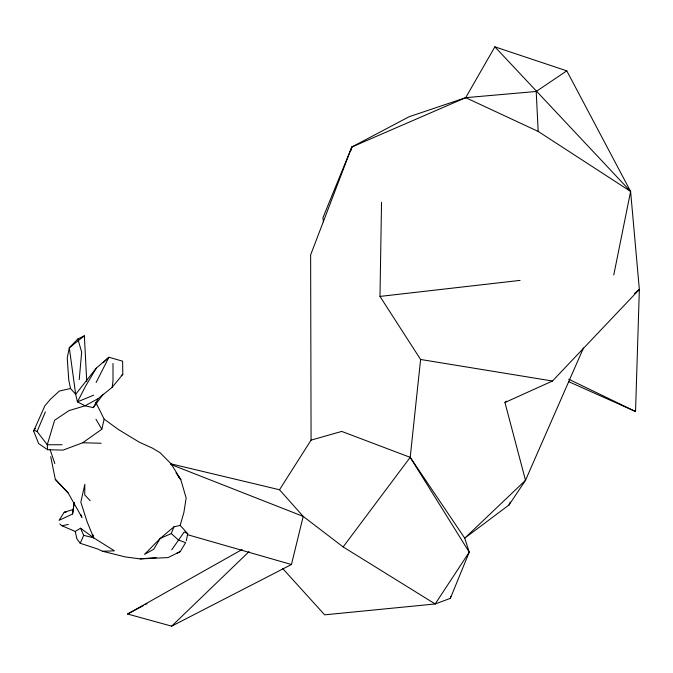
<?xml version="1.0" encoding="UTF-8"?>
<svg xmlns="http://www.w3.org/2000/svg" width="673" height="673" viewBox="0 0 673 673"><rect width="100%" height="100%" fill="white"/><g stroke="black" fill="none" stroke-linecap="round" stroke-linejoin="round"><path stroke-width="1.01" d="M170.866 463.823L279.505 489.759L303.212 516.401L343.137 546.922L410.202 457.337L420.6 359.475L379.984 296.423L381.532 202.287M568.458 381.557L635.539 411.523L639.35 289.44L630.609 191.435L566.784 70.842L494.865 46.841L465.699 97.669L351.819 147.008L322.947 217.716L323.444 221.829M79.237 379.555L81.66 352.139L77.866 338.956L84.352 335.835L86.741 381.456M73.029 509.545L64.196 512.262L59.047 520.347L72.6 513.979L74.156 502.479M95.869 402.471L104.155 419.136L101.808 429.239L82.695 442.758L63.06 450.111L47.573 449.715L47.278 444.752L54.622 420.272L68.991 410.614L85.067 405.802L98.25 398.576L112.181 387.295L113.005 381.002L113.005 363.479M351.39 150.113L351.819 147.008L409.091 116.74L465.699 97.669L536.204 91.478L566.784 70.842M72.6 513.979L74.207 502.571M186.295 540.823L187.717 533.672L180.179 525.403L183.897 512.431L186.16 498.028L180.81 479.681L171.194 463.949L160.258 452.87L152.544 448.168L139.252 442.169L118.465 429.559L104.155 419.136M613.768 274.963L630.609 191.435L494.865 46.841M282.509 568.315L324.647 614.828L435.187 603.967L450.346 598.356L450.834 596.312M242.087 549.513L127.592 614.012L171.665 626.159L291.451 564.521L303.212 516.401L170.698 464.378M47.573 449.715L38.655 443.6L33.65 431.09L44.898 405.752L50.467 399.224L59.359 391.038L70.539 388.514L75.67 394.302L77.445 401.874L85.067 405.802L93.303 407.645L103.179 394.277M351.819 147.008L310.632 254.949L311.077 440.117L279.505 489.759M173.928 526.833L160.149 538.501L153.73 549.277L144.527 554.392L160.149 538.501L171.27 533.571L173.928 526.833L180.179 525.403M450.346 598.356L469.232 552.163L464.74 538.164L410.202 457.337L341.741 431.427L311.077 440.117M62.118 444.744L47.278 444.752L37.074 431.519L45.394 411.884M583.432 348.05L525.504 480.312L464.74 538.164L509.024 504.96L510.26 502.075M171.27 533.571L178.421 540.007L185.605 542.665L180.213 551.599L168.031 557.589L140.161 558.893L125.271 556.924L102.557 551.263L97.804 549.05L80.213 543.271L83.696 535.355L80.533 528.221L75.292 531.468L61.983 525.79L59.737 523.956M96.13 382.466L108.925 357.245L122.604 361.182L122.806 374.339L112.181 387.295M93.303 407.645L98.25 398.576M33.65 431.09L35.248 428.415M103.196 362.747L108.925 357.245L96.298 368.131L85.606 386.1L77.445 401.874L93.64 395.169M509.024 504.96L525.504 480.312L504.943 402.496L506.55 401.158M171.758 549.774L184.242 531.939L187.717 533.672M96.298 368.131L75.67 394.302L69.319 347.781L77.866 338.956M504.943 402.496L552.457 381.019L639.35 289.44L634.597 293.504M171.665 626.159L249.044 551.608M121.275 375.534L122.806 374.339M84.352 335.835L69.319 347.781L67.224 357.868L68.755 380.001L70.539 388.514M127.592 614.012L143.332 605.633M145.183 604.648L147.042 603.656M176.604 553.374L180.213 551.599M61.983 525.79L68.284 524.452M379.984 296.423L520.094 280.389M140.161 558.893L156.296 557.572M64.196 512.262L66.089 512.145M102.557 551.263L114.444 550.825L93.665 537.828L80.533 528.221M82.695 442.758L101.127 443.238M420.6 359.475L552.457 381.019M83.696 535.355L93.665 537.828L93.059 534.9M187.843 534.783L291.451 564.521M33.97 430.081L37.074 431.519M465.699 97.669L538.181 131.428L630.609 191.435M568.635 379.168L635.539 411.523M343.137 546.922L435.187 603.967L469.232 552.163L410.202 457.337M50.711 456.614L55.295 479.361L68.141 492.93L81.946 517.411L80.794 514.576M55.295 479.361L68.141 492.93M90.182 500.704L84.739 494.916L84.84 484.324L80.827 502.134L87.061 521.668L93.665 537.828M178.286 476.349L180.81 479.681L175.998 472.85M80.213 543.271L76.857 538.779L75.292 531.468M95.978 419.296L101.808 429.239M50.029 449.371L54.816 463.554M536.204 91.478L538.181 131.428"/></g></svg>
